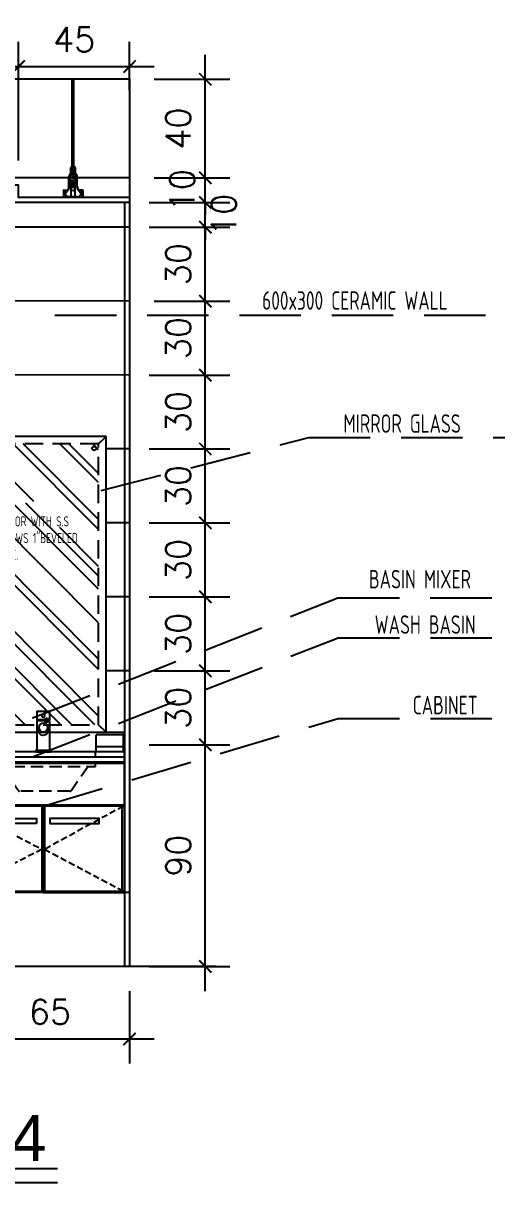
# Model space of a CAD drawing. Header units: centimetres. Extents: x -1797 to 2001, y -8788 to 1856.
# Drawn here: x -758.8 to -563.1, y -8771.3 to -8300.8 of the extents above; entities that cross this region are included whole.
import ezdxf
from ezdxf.xclip import XClip

# ---------------------------------------------------------------- set-up
doc = ezdxf.new("R2010")
doc.units = ezdxf.units.CM
doc.header["$LTSCALE"] = 100
doc.header["$MEASUREMENT"] = 0
doc.header["$XCLIPFRAME"] = 0
doc.header["$PDMODE"] = 35
doc.linetypes.add('HIDDEN', pattern=[0.375, 0.25, -0.125])
doc.linetypes.add('HIDDEN2', pattern=[0.1875, 0.125, -0.0625])
for name, color, linetype in [('CEILING', 161, 'Continuous'), ('CEILING HANGER', 8, 'Continuous'), ('DIM', 1, 'Continuous'), ('HATCH', 8, 'Continuous'), ('HIDDEN -03', 8, 'HIDDEN'), ('ID_Flooring_02', 127, 'Continuous'), ('ID_Furniture-Fixed_01', 141, 'Continuous'), ('IDT-13Light-Hidden', 1, 'HIDDEN'), ('IDT-TXT25', 3, 'Continuous'), ('TEXT', 3, 'Continuous'), ('Text-1', 3, 'Continuous'), ('WALL-01', 7, 'Continuous'), ('WALL-03', 2, 'Continuous'), ('WALL-04', 1, 'Continuous'), ('WALL-05', 8, 'Continuous')]:
    doc.layers.add(name, color=color, linetype=linetype)
doc.styles.add('ART', font='arial.ttf')
doc.styles.add('HB25Small', font='ARCHSTYL.SHX', dxfattribs={"width": 0.8, "height": 2.5})
doc.styles.add('ISO', font='isocp2.shx', dxfattribs={"width": 0.8})
doc.styles.add('ROMANS', font='romans')
doc.dimstyles.new('AS-17-100', dxfattribs={"dimtxt": 10, "dimasz": 5, "dimexe": 10, "dimexo": 10, "dimgap": 6, "dimtad": 1, "dimtoh": 1, "dimdec": 0, "dimdsep": 46, "dimtxsty": 'ROMANS', "dimblk1": 'ARCHTICK', "dimblk2": 'ARCHTICK', "dimsah": 1, "dimcen": 25, "dimdle": 10, "dimclrd": 1, "dimclre": 1, "dimclrt": 2, "dimadec": 0, "dimazin": 0, "dimtfac": 1, "dimtdec": 0, "dimtofl": 0, "dimtmove": 2, "dimatfit": 3, "dimldrblk": 'ARCHTICK', "dimfxl": 1, "dimtolj": 1, "dimtzin": 0, "dimarcsym": 0})
doc.dimstyles.new('DIM DET', dxfattribs={"dimtxt": 0.05, "dimasz": 0.025, "dimexe": 0.025, "dimexo": 0.025, "dimgap": 0.025, "dimtad": 1, "dimzin": 0, "dimdsep": 46, "dimtxsty": 'ISO', "dimblk": 'ARCHTICK', "dimcen": 0.1, "dimdle": 0.025, "dimclrd": 15, "dimclre": 15, "dimclrt": 2, "dimadec": 0, "dimazin": 0, "dimtfac": 1, "dimtmove": 2, "dimatfit": 0, "dimldrblk": 'ARCHTICK', "dimfxl": 0.17, "dimtzin": 1, "dimarcsym": 0})

# ---------------------------------------------------------------- blocks, each defined once
blk = doc.blocks.new('SUP')
at = {"layer": 'CEILING HANGER', "extrusion": (-6.56544e-09, 1.61575e-05, 1)}
for p, q in [((-555.86, -4415.29, 0.02), (-555.86, -4347.85, 0.02)), ((-555.25, -4415.29, 0.02), (-555.25, -4347.85, 0.02)), ((-556.44, -4415.38, 0.02), (-556.44, -4413.19, 0.02)), ((-554.61, -4415.38, 0.02), (-554.61, -4413.19, 0.02)), ((-557.24, -4420.73, 0.02), (-557.24, -4417, 0.02)), ((-556.44, -4422.11, 0.02), (-556.44, -4415.38, 0.02)), ((-556.34, -4415.29, 0.02), (-554.71, -4415.29, 0.02)), ((-555.86, -4414.67, 0.02), (-555.86, -4414.7, 0.02)), ((-555.86, -4414.7, 0.02), (-555.84, -4414.74, 0.02)), ((-555.84, -4414.74, 0.02), (-555.82, -4414.77, 0.02)), ((-555.82, -4414.77, 0.02), (-555.79, -4414.79, 0.02)), ((-555.79, -4414.79, 0.02), (-555.75, -4414.82, 0.02)), ((-555.75, -4414.82, 0.02), (-555.71, -4414.84, 0.02)), ((-555.71, -4414.84, 0.02), (-555.66, -4414.85, 0.02)), ((-555.66, -4414.85, 0.02), (-555.61, -4414.86, 0.02)), ((-555.61, -4414.86, 0.02), (-555.56, -4414.86, 0.02)), ((-555.56, -4414.86, 0.02), (-555.5, -4414.86, 0.02)), ((-555.5, -4414.86, 0.02), (-555.45, -4414.85, 0.02)), ((-555.45, -4414.85, 0.02), (-555.4, -4414.84, 0.02)), ((-555.4, -4414.84, 0.02), (-555.36, -4414.82, 0.02)), ((-555.36, -4414.82, 0.02), (-555.32, -4414.79, 0.02)), ((-555.32, -4414.79, 0.02), (-555.29, -4414.77, 0.02)), ((-555.29, -4414.77, 0.02), (-555.27, -4414.74, 0.02)), ((-555.27, -4414.74, 0.02), (-555.26, -4414.7, 0.02)), ((-555.26, -4414.7, 0.02), (-555.25, -4414.67, 0.02)), ((-554.61, -4422.1, 0.02), (-554.61, -4415.38, 0.02)), ((-553.82, -4420.73, 0.02), (-553.82, -4417, 0.02)), ((-559.5, -4422.53, 0.02), (-559.5, -4426.15, 0.02)), ((-559.37, -4422.53, 0.02), (-559.37, -4426.15, 0.02)), ((-559.25, -4422.29, 0.02), (-557.67, -4422.29, 0.02)), ((-559.25, -4422.41, 0.02), (-557.74, -4422.41, 0.02)), ((-554.61, -4419.5, 0.02), (-556.44, -4419.5, 0.02)), ((-556.35, -4425.11, 0.02), (-556.35, -4421.21, 0.02)), ((-556.29, -4421.21, 0.02), (-556.35, -4421.21, 0.02)), ((-556.23, -4421.14, 0.02), (-556.23, -4420.6, 0.02)), ((-554.89, -4420.53, 0.02), (-556.17, -4420.53, 0.02)), ((-555.24, -4420.02, 0.02), (-555.82, -4420.02, 0.02)), ((-555.24, -4420.27, 0.02), (-555.82, -4420.27, 0.02)), ((-555.74, -4421.21, 0.02), (-555.77, -4420.78, 0.02)), ((-555.28, -4420.78, 0.02), (-555.77, -4420.78, 0.02)), ((-555.74, -4421.21, 0.02), (-555.31, -4421.21, 0.02)), ((-555.31, -4421.21, 0.02), (-555.28, -4420.78, 0.02)), ((-554.83, -4421.14, 0.02), (-554.83, -4420.6, 0.02)), ((-554.71, -4421.21, 0.02), (-554.77, -4421.21, 0.02)), ((-554.71, -4425.11, 0.02), (-554.71, -4421.21, 0.02)), ((-551.81, -4422.29, 0.02), (-553.39, -4422.29, 0.02)), ((-551.81, -4422.41, 0.02), (-553.32, -4422.41, 0.02)), ((-551.68, -4422.53, 0.02), (-551.68, -4426.15, 0.02)), ((-551.56, -4422.53, 0.02), (-551.56, -4426.15, 0.02)), ((-559.37, -4423.36, 0.02), (-559.5, -4423.36, 0.02)), ((-559.5, -4426.15, 0.02), (-559.5, -4427.62, 0.02)), ((-559.37, -4426.15, 0.02), (-559.37, -4427.62, 0.02)), ((-558.92, -4423.15, 0.02), (-558.92, -4423.41, 0.02)), ((-558.73, -4424.21, 0.02), (-558.9, -4423.57, 0.02)), ((-558.57, -4423.16, 0.02), (-558.6, -4423.08, 0.02)), ((-558.4, -4423.28, 0.02), (-558.4, -4423.28, 0.02)), ((-556.23, -4425.11, 0.02), (-557.55, -4425.11, 0.02)), ((-554.83, -4425.11, 0.02), (-556.23, -4425.11, 0.02)), ((-555.07, -4425.48, 0.02), (-555.99, -4425.48, 0.02)), ((-553.5, -4425.11, 0.02), (-554.83, -4425.11, 0.02)), ((-552.66, -4423.28, 0.02), (-552.66, -4423.28, 0.02)), ((-552.49, -4423.16, 0.02), (-552.46, -4423.08, 0.02)), ((-552.33, -4424.21, 0.02), (-552.15, -4423.57, 0.02)), ((-552.13, -4423.15, 0.02), (-552.13, -4423.41, 0.02)), ((-551.68, -4423.36, 0.02), (-551.56, -4423.36, 0.02)), ((-551.68, -4426.15, 0.02), (-551.68, -4427.62, 0.02)), ((-551.56, -4426.15, 0.02), (-551.56, -4427.62, 0.02)), ((-559.5, -4427.62, 0.02), (-559.37, -4427.62, 0.02)), ((-551.56, -4427.62, 0.02), (-551.68, -4427.62, 0.02))]:
    blk.add_line(p, q, dxfattribs=at)
at = {"layer": 'CEILING HANGER', "extrusion": (-6.56544e-09, 1.61575e-05, 1), "const_width": 0.244, "elevation": -0.07}
blk.add_lwpolyline([(-558.58, -4423.04, 1), (-559.07, -4423.04), (-559.07, -4423.22, 0.267949), (-558.99, -4423.35, -0.57735), (-558.99, -4423.61, 0.267949), (-559.07, -4423.75), (-559.07, -4424.04, 0.267949), (-558.99, -4424.17, -0.57735), (-558.99, -4424.43, 0.267949), (-559.07, -4424.56), (-559.07, -4424.85, 0.267949), (-558.99, -4424.98, -0.57735), (-558.99, -4425.25, 0.267949), (-559.07, -4425.38), (-559.07, -4425.7, 0.414214), (-558.92, -4425.85), (-558.23, -4425.85, 0.247529), (-558.1, -4425.78, -0.247529), (-557.98, -4425.72), (-557.55, -4425.72, -0.247529), (-557.43, -4425.78, 0.247529), (-557.3, -4425.85), (-555.79, -4425.85, 0.267949), (-555.66, -4425.77, -0.57735), (-555.4, -4425.77, 0.267949), (-555.26, -4425.85), (-553.76, -4425.85, 0.247529), (-553.63, -4425.78, -0.247529), (-553.51, -4425.72), (-553.08, -4425.72, -0.247529), (-552.95, -4425.78, 0.247529), (-552.83, -4425.85), (-552.14, -4425.85, 0.414214), (-551.99, -4425.7), (-551.99, -4425.38, 0.267949), (-552.07, -4425.25, -0.57735), (-552.07, -4424.98, 0.267949), (-551.99, -4424.85), (-551.99, -4424.56, 0.267949), (-552.07, -4424.43, -0.57735), (-552.07, -4424.17, 0.267949), (-551.99, -4424.04), (-551.99, -4423.75, 0.267949), (-552.07, -4423.61, -0.57735), (-552.07, -4423.35, 0.267949), (-551.99, -4423.22), (-551.99, -4423.04, 1), (-552.48, -4423.04)], format="xyb", dxfattribs=at)
at = {"layer": 'CEILING HANGER', "extrusion": (-6.56544e-09, 1.61575e-05, 1)}
for centre, radius in [((-555.53, -4417.24, -0.05), 0.342), ((-555.53, -4416.02, -0.05), 0.252), ((-555.53, -4418.46, -0.05), 0.252)]:
    blk.add_circle(centre, radius, dxfattribs=at)
for centre, radius, start, end in [((-555.53, -4414.15, -0.05), 1.33, 104.5031, 133.577), ((-555.53, -4414.15, -0.05), 1.33, 46.3713, 77.9165), ((-554.37, -4417.4, -0.05), 2.89, 132.9462, 171.8788), ((-556.68, -4417.4, -0.05), 2.89, 8.1212, 47.0538), ((-559.25, -4422.53, -0.05), 0.244, 90, 180), ((-559.25, -4422.53, -0.05), 0.122, 90, 180), ((-560.29, -4420.73, -0.05), 3.05, 315.5755, 360), ((-555.53, -4421.14, -0.05), 1.33, 226.423, 313.6287), ((-556.29, -4421.14, -0.05), 0.061, 270, 360), ((-556.17, -4420.6, -0.05), 0.061, 90, 180), ((-555.82, -4420.14, -0.05), 0.122, 90, 270), ((-555.24, -4420.14, -0.05), 0.122, 270, 90), ((-554.89, -4420.6, -0.05), 0.061, 360, 90), ((-554.77, -4421.14, -0.05), 0.061, 180, 270), ((-550.77, -4420.73, -0.05), 3.05, 180, 224.4246), ((-551.81, -4422.53, -0.05), 0.244, 360, 90), ((-551.81, -4422.53, -0.05), 0.122, 360, 90), ((-558.74, -4423.15, -0.05), 0.183, 102.9976, 180), ((-558.31, -4423.41, -0.05), 0.61, 180, 195), ((-557.47, -4423.62, -0.05), 1.37, 195, 270), ((-558.75, -4423.09, -0.05), 0.122, 77.0024, 102.9976), ((-558.77, -4423.15, -0.05), 0.183, 20, 77.0024), ((-558.4, -4423.1, -0.05), 0.183, 200, 270), ((-558.4, -4423.1, -0.05), 0.183, 270, 357.8496), ((-557.85, -4423.12, -0.05), 0.366, 135.5755, 177.8496), ((-555.99, -4425.11, -0.05), 0.366, 180, 270), ((-555.07, -4425.11, -0.05), 0.366, 270, 360), ((-553.58, -4423.62, -0.05), 1.37, 270, 345), ((-553.21, -4423.12, -0.05), 0.366, 2.1504, 44.4246), ((-552.66, -4423.1, -0.05), 0.183, 182.1504, 270), ((-552.66, -4423.1, -0.05), 0.183, 270, 340), ((-552.29, -4423.15, -0.05), 0.183, 102.9976, 160), ((-552.3, -4423.09, -0.05), 0.122, 77.0024, 102.9976), ((-552.32, -4423.15, -0.05), 0.183, 360, 77.0024), ((-552.74, -4423.41, -0.05), 0.61, 345, 360)]:
    blk.add_arc(centre, radius, start, end, dxfattribs=at)
blk = doc.blocks.new('FALSE CEILING')
at = {"xscale": -1}
for p in [(-1545.11, 4427.62, -0.02), (-1485.11, 4427.62, -0.02), (-1425.11, 4427.62, -0.02), (-1365.11, 4427.62, -0.02), (-1305.11, 4427.62, -0.02), (-1245.11, 4427.62, -0.02), (-1185.11, 4427.62, -0.02), (-1125.11, 4427.62, -0.02), (-1065.11, 4427.62, -0.02), (-1005.11, 4427.62, -0.02), (-945.11, 4427.62, -0.02), (-885.11, 4427.62, -0.02), (-825.11, 4427.62, -0.02), (-765.11, 4427.62, -0.02), (-705.11, 4427.62, -0.02), (-645.11, 4427.62, -0.02), (-585.11, 4427.62, -0.02), (-525.11, 4427.62, -0.02), (-465.11, 4427.62, -0.02), (-405.11, 4427.62, -0.02), (-345.11, 4427.62, -0.02), (-285.11, 4427.62, -0.02), (-225.11, 4427.62, -0.02), (-165.11, 4427.62, -0.02), (-105.11, 4427.62, -0.02), (-45.11, 4427.62, -0.02), (14.89, 4427.62, -0.02), (74.89, 4427.62, -0.02), (134.89, 4427.62, -0.02), (194.89, 4427.62, -0.02), (254.89, 4427.62, -0.02), (314.89, 4427.62, -0.02), (374.89, 4427.62, -0.02), (434.89, 4427.62, -0.02)]:
    blk.add_blockref('SUP', p, dxfattribs=at)
blk = doc.blocks.new('_ARCHTICK')
at = {"color": 0, "linetype": 'ByBlock', "const_width": 0.15}
blk.add_lwpolyline([(-0.5, -0.5), (0.5, 0.5)], dxfattribs=at)
blk = doc.blocks.new('*D771')
at = {"layer": 'Defpoints', "color": 0, "transparency": 16777216}
for p in [(-760.58, -8318.32), (-820.58, -8366.53, 0), (-760.58, -8366.53, 0)]:
    blk.add_point(p, dxfattribs=at)
at = {"layer": 'DIM', "color": 1, "lineweight": -2, "transparency": 16777216}
for p, q in [((-820.58, -8356.53), (-820.58, -8308.32)), ((-760.58, -8356.53), (-760.58, -8308.32)), ((-830.58, -8318.32), (-750.58, -8318.32))]:
    blk.add_line(p, q, dxfattribs=at)
at = {"layer": 'DIM', "color": 1, "lineweight": -2, "transparency": 16777216, "xscale": 5, "yscale": 5, "zscale": 5, "rotation": 180}
blk.add_blockref('_ARCHTICK', (-820.58, -8318.32), dxfattribs=at)
at = {"layer": 'DIM', "color": 1, "lineweight": -2, "transparency": 16777216, "xscale": 5, "yscale": 5, "zscale": 5}
blk.add_blockref('_ARCHTICK', (-760.58, -8318.32), dxfattribs=at)
at = {"layer": 'DIM', "color": 2, "transparency": 16777216, "insert": (-790.58, -8307.32), "char_height": 10, "attachment_point": 5, "style": 'ROMANS'}
blk.add_mtext('\\A1;60', dxfattribs=at)
blk = doc.blocks.new('*D772')
at = {"layer": 'Defpoints', "color": 0, "transparency": 16777216}
for p in [(-715.53, -8318.32), (-715.53, -8337.92, 0), (-760.58, -8366.53, 0)]:
    blk.add_point(p, dxfattribs=at)
at = {"layer": 'DIM', "color": 1, "lineweight": -2, "transparency": 16777216}
for p, q in [((-760.58, -8356.53), (-760.58, -8308.32)), ((-715.53, -8327.92), (-715.53, -8308.32)), ((-770.58, -8318.32), (-705.53, -8318.32))]:
    blk.add_line(p, q, dxfattribs=at)
at = {"layer": 'DIM', "color": 1, "lineweight": -2, "transparency": 16777216, "xscale": 5, "yscale": 5, "zscale": 5, "rotation": 180}
blk.add_blockref('_ARCHTICK', (-760.58, -8318.32), dxfattribs=at)
at = {"layer": 'DIM', "color": 1, "lineweight": -2, "transparency": 16777216, "xscale": 5, "yscale": 5, "zscale": 5}
blk.add_blockref('_ARCHTICK', (-715.53, -8318.32), dxfattribs=at)
at = {"layer": 'DIM', "color": 2, "transparency": 16777216, "insert": (-738.05, -8307.32), "char_height": 10, "attachment_point": 5, "style": 'ROMANS'}
blk.add_mtext('\\A1;45', dxfattribs=at)
blk = doc.blocks.new('*D773')
at = {"layer": 'Defpoints', "color": 0, "transparency": 16777216}
for p in [(-717.53, -8593.53), (-684.75, -8593.53), (-717.53, -8683.53)]:
    blk.add_point(p, dxfattribs=at)
at = {"layer": 'DIM', "color": 1, "lineweight": -2, "transparency": 16777216}
for p, q in [((-684.75, -8693.53), (-684.75, -8583.53)), ((-707.53, -8593.53), (-674.75, -8593.53)), ((-707.53, -8683.53), (-674.75, -8683.53))]:
    blk.add_line(p, q, dxfattribs=at)
at = {"layer": 'DIM', "color": 1, "lineweight": -2, "transparency": 16777216, "xscale": 5, "yscale": 5, "zscale": 5}
for p, rotation in [((-684.75, -8593.53), 90), ((-684.75, -8683.53), 270)]:
    blk.add_blockref('_ARCHTICK', p, dxfattribs=dict(at, rotation=rotation))
at = {"layer": 'DIM', "color": 2, "transparency": 16777216, "insert": (-695.75, -8638.53), "char_height": 10, "attachment_point": 5, "rotation": 90, "style": 'ROMANS'}
blk.add_mtext('\\A1;90', dxfattribs=at)
blk = doc.blocks.new('*D774')
at = {"layer": 'Defpoints', "color": 0, "transparency": 16777216}
for p in [(-715.53, -8563.53), (-684.75, -8563.53), (-717.53, -8593.53)]:
    blk.add_point(p, dxfattribs=at)
at = {"layer": 'DIM', "color": 1, "lineweight": -2, "transparency": 16777216}
for p, q in [((-684.75, -8603.53), (-684.75, -8553.53)), ((-705.53, -8563.53), (-674.75, -8563.53)), ((-707.53, -8593.53), (-674.75, -8593.53))]:
    blk.add_line(p, q, dxfattribs=at)
at = {"layer": 'DIM', "color": 1, "lineweight": -2, "transparency": 16777216, "xscale": 5, "yscale": 5, "zscale": 5}
for p, rotation in [((-684.75, -8563.53), 90), ((-684.75, -8593.53), 270)]:
    blk.add_blockref('_ARCHTICK', p, dxfattribs=dict(at, rotation=rotation))
at = {"layer": 'DIM', "color": 2, "transparency": 16777216, "insert": (-695.75, -8578.53), "char_height": 10, "attachment_point": 5, "rotation": 90, "style": 'ROMANS'}
blk.add_mtext('\\A1;30', dxfattribs=at)
blk = doc.blocks.new('*D775')
at = {"layer": 'Defpoints', "color": 0, "transparency": 16777216}
for p in [(-717.53, -8533.53), (-684.75, -8533.53), (-715.53, -8563.53)]:
    blk.add_point(p, dxfattribs=at)
at = {"layer": 'DIM', "color": 1, "lineweight": -2, "transparency": 16777216}
for p, q in [((-684.75, -8573.53), (-684.75, -8523.53)), ((-707.53, -8533.53), (-674.75, -8533.53)), ((-705.53, -8563.53), (-674.75, -8563.53))]:
    blk.add_line(p, q, dxfattribs=at)
at = {"layer": 'DIM', "color": 1, "lineweight": -2, "transparency": 16777216, "xscale": 5, "yscale": 5, "zscale": 5}
for p, rotation in [((-684.75, -8533.53), 90), ((-684.75, -8563.53), 270)]:
    blk.add_blockref('_ARCHTICK', p, dxfattribs=dict(at, rotation=rotation))
at = {"layer": 'DIM', "color": 2, "transparency": 16777216, "insert": (-695.75, -8548.53), "char_height": 10, "attachment_point": 5, "rotation": 90, "style": 'ROMANS'}
blk.add_mtext('\\A1;30', dxfattribs=at)
blk = doc.blocks.new('*D776')
at = {"layer": 'Defpoints', "color": 0, "transparency": 16777216}
for p in [(-717.53, -8503.53), (-684.75, -8503.53), (-717.53, -8533.53)]:
    blk.add_point(p, dxfattribs=at)
at = {"layer": 'DIM', "color": 1, "lineweight": -2, "transparency": 16777216}
for p, q in [((-684.75, -8543.53), (-684.75, -8493.53)), ((-707.53, -8503.53), (-674.75, -8503.53)), ((-707.53, -8533.53), (-674.75, -8533.53))]:
    blk.add_line(p, q, dxfattribs=at)
at = {"layer": 'DIM', "color": 1, "lineweight": -2, "transparency": 16777216, "xscale": 5, "yscale": 5, "zscale": 5}
for p, rotation in [((-684.75, -8503.53), 90), ((-684.75, -8533.53), 270)]:
    blk.add_blockref('_ARCHTICK', p, dxfattribs=dict(at, rotation=rotation))
at = {"layer": 'DIM', "color": 2, "transparency": 16777216, "insert": (-695.75, -8518.53), "char_height": 10, "attachment_point": 5, "rotation": 90, "style": 'ROMANS'}
blk.add_mtext('\\A1;30', dxfattribs=at)
blk = doc.blocks.new('*D777')
at = {"layer": 'Defpoints', "color": 0, "transparency": 16777216}
for p in [(-717.53, -8473.53), (-684.75, -8473.53), (-717.53, -8503.53)]:
    blk.add_point(p, dxfattribs=at)
at = {"layer": 'DIM', "color": 1, "lineweight": -2, "transparency": 16777216}
for p, q in [((-684.75, -8513.53), (-684.75, -8463.53)), ((-707.53, -8473.53), (-674.75, -8473.53)), ((-707.53, -8503.53), (-674.75, -8503.53))]:
    blk.add_line(p, q, dxfattribs=at)
at = {"layer": 'DIM', "color": 1, "lineweight": -2, "transparency": 16777216, "xscale": 5, "yscale": 5, "zscale": 5}
for p, rotation in [((-684.75, -8473.53), 90), ((-684.75, -8503.53), 270)]:
    blk.add_blockref('_ARCHTICK', p, dxfattribs=dict(at, rotation=rotation))
at = {"layer": 'DIM', "color": 2, "transparency": 16777216, "insert": (-695.75, -8488.53), "char_height": 10, "attachment_point": 5, "rotation": 90, "style": 'ROMANS'}
blk.add_mtext('\\A1;30', dxfattribs=at)
blk = doc.blocks.new('*D778')
at = {"layer": 'Defpoints', "color": 0, "transparency": 16777216}
for p in [(-717.53, -8443.53), (-684.75, -8443.53), (-717.53, -8473.53)]:
    blk.add_point(p, dxfattribs=at)
at = {"layer": 'DIM', "color": 1, "lineweight": -2, "transparency": 16777216}
for p, q in [((-684.75, -8483.53), (-684.75, -8433.53)), ((-707.53, -8443.53), (-674.75, -8443.53)), ((-707.53, -8473.53), (-674.75, -8473.53))]:
    blk.add_line(p, q, dxfattribs=at)
at = {"layer": 'DIM', "color": 1, "lineweight": -2, "transparency": 16777216, "xscale": 5, "yscale": 5, "zscale": 5}
for p, rotation in [((-684.75, -8443.53), 90), ((-684.75, -8473.53), 270)]:
    blk.add_blockref('_ARCHTICK', p, dxfattribs=dict(at, rotation=rotation))
at = {"layer": 'DIM', "color": 2, "transparency": 16777216, "insert": (-695.75, -8458.53), "char_height": 10, "attachment_point": 5, "rotation": 90, "style": 'ROMANS'}
blk.add_mtext('\\A1;30', dxfattribs=at)
blk = doc.blocks.new('*D779')
at = {"layer": 'Defpoints', "color": 0, "transparency": 16777216}
for p in [(-715.53, -8413.53), (-684.75, -8413.53), (-717.53, -8443.53)]:
    blk.add_point(p, dxfattribs=at)
at = {"layer": 'DIM', "color": 1, "lineweight": -2, "transparency": 16777216}
for p, q in [((-684.75, -8453.53), (-684.75, -8403.53)), ((-705.53, -8413.53), (-674.75, -8413.53)), ((-707.53, -8443.53), (-674.75, -8443.53))]:
    blk.add_line(p, q, dxfattribs=at)
at = {"layer": 'DIM', "color": 1, "lineweight": -2, "transparency": 16777216, "xscale": 5, "yscale": 5, "zscale": 5}
for p, rotation in [((-684.75, -8413.53), 90), ((-684.75, -8443.53), 270)]:
    blk.add_blockref('_ARCHTICK', p, dxfattribs=dict(at, rotation=rotation))
at = {"layer": 'DIM', "color": 2, "transparency": 16777216, "insert": (-695.75, -8428.53), "char_height": 10, "attachment_point": 5, "rotation": 90, "style": 'ROMANS'}
blk.add_mtext('\\A1;30', dxfattribs=at)
blk = doc.blocks.new('*D780')
at = {"layer": 'Defpoints', "color": 0, "transparency": 16777216}
for p in [(-717.53, -8383.53), (-684.75, -8383.53), (-715.53, -8413.53)]:
    blk.add_point(p, dxfattribs=at)
at = {"layer": 'DIM', "color": 1, "lineweight": -2, "transparency": 16777216}
for p, q in [((-684.75, -8423.53), (-684.75, -8373.53)), ((-707.53, -8383.53), (-674.75, -8383.53)), ((-705.53, -8413.53), (-674.75, -8413.53))]:
    blk.add_line(p, q, dxfattribs=at)
at = {"layer": 'DIM', "color": 1, "lineweight": -2, "transparency": 16777216, "xscale": 5, "yscale": 5, "zscale": 5}
for p, rotation in [((-684.75, -8383.53), 90), ((-684.75, -8413.53), 270)]:
    blk.add_blockref('_ARCHTICK', p, dxfattribs=dict(at, rotation=rotation))
at = {"layer": 'DIM', "color": 2, "transparency": 16777216, "insert": (-695.75, -8398.53), "char_height": 10, "attachment_point": 5, "rotation": 90, "style": 'ROMANS'}
blk.add_mtext('\\A1;30', dxfattribs=at)
blk = doc.blocks.new('*D781')
at = {"layer": 'Defpoints', "color": 0, "transparency": 16777216}
for p in [(-717.53, -8373.53), (-684.75, -8373.53), (-717.53, -8383.53)]:
    blk.add_point(p, dxfattribs=at)
at = {"layer": 'DIM', "color": 1, "lineweight": -2, "transparency": 16777216}
for p, q in [((-684.75, -8373.53), (-684.75, -8368.53)), ((-707.53, -8373.53), (-674.75, -8373.53)), ((-707.53, -8383.53), (-674.75, -8383.53)), ((-684.75, -8383.53), (-684.75, -8388.53))]:
    blk.add_line(p, q, dxfattribs=at)
at = {"layer": 'DIM', "color": 1, "lineweight": -2, "transparency": 16777216, "xscale": 5, "yscale": 5, "zscale": 5}
for p, rotation in [((-684.75, -8373.53), 270), ((-684.75, -8383.53), 90)]:
    blk.add_blockref('_ARCHTICK', p, dxfattribs=dict(at, rotation=rotation))
at = {"layer": 'DIM', "color": 2, "transparency": 16777216, "insert": (-677.26, -8378.53), "char_height": 10, "attachment_point": 5, "rotation": 90, "style": 'ROMANS'}
blk.add_mtext('\\A1;10', dxfattribs=at)
blk = doc.blocks.new('*D782')
at = {"layer": 'Defpoints', "color": 0, "transparency": 16777216}
for p in [(-715.53, -8363.53), (-684.75, -8363.53), (-717.53, -8373.53)]:
    blk.add_point(p, dxfattribs=at)
at = {"layer": 'DIM', "color": 1, "lineweight": -2, "transparency": 16777216}
for p, q in [((-684.75, -8363.53), (-684.75, -8358.53)), ((-705.53, -8363.53), (-674.75, -8363.53)), ((-707.53, -8373.53), (-674.75, -8373.53)), ((-684.75, -8373.53), (-684.75, -8378.53))]:
    blk.add_line(p, q, dxfattribs=at)
at = {"layer": 'DIM', "color": 1, "lineweight": -2, "transparency": 16777216, "xscale": 5, "yscale": 5, "zscale": 5}
for p, rotation in [((-684.75, -8363.53), 270), ((-684.75, -8373.53), 90)]:
    blk.add_blockref('_ARCHTICK', p, dxfattribs=dict(at, rotation=rotation))
at = {"layer": 'DIM', "color": 2, "transparency": 16777216, "insert": (-694.14, -8368.53), "char_height": 10, "attachment_point": 5, "rotation": 90, "style": 'ROMANS'}
blk.add_mtext('\\A1;10', dxfattribs=at)
blk = doc.blocks.new('*D783')
at = {"layer": 'Defpoints', "color": 0, "transparency": 16777216}
for p in [(-715.53, -8323.53), (-684.75, -8323.53), (-715.53, -8363.53)]:
    blk.add_point(p, dxfattribs=at)
at = {"layer": 'DIM', "color": 1, "lineweight": -2, "transparency": 16777216}
for p, q in [((-684.75, -8373.53), (-684.75, -8313.53)), ((-705.53, -8323.53), (-674.75, -8323.53)), ((-705.53, -8363.53), (-674.75, -8363.53))]:
    blk.add_line(p, q, dxfattribs=at)
at = {"layer": 'DIM', "color": 1, "lineweight": -2, "transparency": 16777216, "xscale": 5, "yscale": 5, "zscale": 5}
for p, rotation in [((-684.75, -8323.53), 90), ((-684.75, -8363.53), 270)]:
    blk.add_blockref('_ARCHTICK', p, dxfattribs=dict(at, rotation=rotation))
at = {"layer": 'DIM', "color": 2, "transparency": 16777216, "insert": (-695.75, -8343.53), "char_height": 10, "attachment_point": 5, "rotation": 90, "style": 'ROMANS'}
blk.add_mtext('\\A1;40', dxfattribs=at)
blk = doc.blocks.new('*D786')
at = {"layer": 'Defpoints', "color": 0, "transparency": 16777216}
for p in [(-780.24, -8683.46, 0), (-715.53, -8683.51), (-715.53, -8712.91)]:
    blk.add_point(p, dxfattribs=at)
at = {"layer": 'DIM', "color": 1, "lineweight": -2, "transparency": 16777216}
for p, q in [((-780.24, -8693.46), (-780.24, -8722.91)), ((-715.53, -8693.51), (-715.53, -8722.91)), ((-790.24, -8712.91), (-705.53, -8712.91))]:
    blk.add_line(p, q, dxfattribs=at)
at = {"layer": 'DIM', "color": 1, "lineweight": -2, "transparency": 16777216, "xscale": 5, "yscale": 5, "zscale": 5, "rotation": 180}
blk.add_blockref('_ARCHTICK', (-780.24, -8712.91), dxfattribs=at)
at = {"layer": 'DIM', "color": 1, "lineweight": -2, "transparency": 16777216, "xscale": 5, "yscale": 5, "zscale": 5}
blk.add_blockref('_ARCHTICK', (-715.53, -8712.91), dxfattribs=at)
at = {"layer": 'DIM', "color": 2, "transparency": 16777216, "insert": (-747.88, -8701.91), "char_height": 10, "attachment_point": 5, "style": 'ROMANS'}
blk.add_mtext('\\A1;65', dxfattribs=at)
blk = doc.blocks.new('wbmixer')
at = {"layer": 'ID_Furniture-Fixed_01'}
for p, q in [((-18.1, 98.2), (-18.1, 84.4)), ((18.1, 98.2), (18.1, 84.4))]:
    blk.add_line(p, q, dxfattribs=at)
for points in [[(-26.7, 162.7), (26.7, 162.7), (26.7, 130.3), (-26.7, 130.3)], [(-26.7, 125.8), (26.7, 125.8), (26.7, 4.7), (-26.7, 4.7)], [(-30.6, 4.7), (30.6, 4.7), (30.6, 0), (-30.6, 0)]]:
    blk.add_lwpolyline(points, close=True, dxfattribs=at)
for centre, radius in [((0, 146.5), 6.75), ((0, 98.2), 18.1)]:
    blk.add_circle(centre, radius, dxfattribs=at)
blk.add_arc((0, 84.4), 18.1, 157.5182, 0, dxfattribs=at)
blk = doc.blocks.new('MI_MAID')
at = {"layer": 'HATCH'}
h = blk.add_hatch(dxfattribs=at)
h.set_pattern_fill('AR-RROOF', color=256, scale=20, angle=45, style=0)
h.set_pattern_definition([(135, (-411.061, -7009.09), (-16.9706, 45.2548), [300, -40, 100, -20]), (135, (-422.8, -6983.21), (32.9512, 4.667), [60, -6.6, 120, -15]), (135, (-406.111, -6989.998), (-64.0639, 83.01434), [160, -28, 80, -20])])
h.paths.add_polyline_path([(-154.25, -6895.09), (-109.25, -6895.09), (-109.25, -7009.09), (-154.25, -7009.09)])
at = {"layer": 'HIDDEN -03'}
for p, q in [((-154.25, -6895.09, 0), (-157.25, -6892.09, 0)), ((-109.25, -6895.09, 0), (-106.25, -6892.09, 0)), ((-154.25, -7009.09, 0), (-157.25, -7012.09, 0)), ((-109.25, -7009.09, 0), (-106.25, -7012.09, 0))]:
    blk.add_line(p, q, dxfattribs=at)
at = {"layer": 'HIDDEN -03', "linetype": 'HIDDEN2', "ltscale": 0.6, "elevation": 0}
blk.add_lwpolyline([(-109.25, -6895.09), (-154.25, -6895.09), (-154.25, -7009.09), (-109.25, -7009.09)], close=True, dxfattribs=at)
at = {"layer": 'HIDDEN -03', "linetype": 'HIDDEN2', "ltscale": 0.4, "elevation": 0}
blk.add_lwpolyline([(-151.75, -7024.11), (-151.75, -7026.01), (-110.55, -7025.99), (-110.55, -7024.09)], dxfattribs=at)
blk.add_lwpolyline([(-113.55, -7025.99), (-120.34, -7035.69, -0.244735), (-120.91, -7035.99), (-141.38, -7036.01, -0.244735), (-141.96, -7035.71), (-148.75, -7026.01)], format="xyb", dxfattribs=at)
at = {"layer": 'HIDDEN -03', "ltscale": 0.1}
for points in [[(-165.71, -7042.09), (-132.25, -7059.59), (-165.71, -7076.59)], [(-99.2, -7042.09), (-131.25, -7059.59), (-99.2, -7076.59)]]:
    blk.add_lwpolyline(points, dxfattribs=at)
at = {"layer": 'ID_Furniture-Fixed_01'}
for p, q in [((-166.71, -7012.09), (-98.7, -7012.09)), ((-166.71, -7012.09), (-166.71, -7041.5)), ((-110.3, -7020.01), (-110.3, -7013.17)), ((-99.2, -7013.17), (-110.3, -7013.17)), ((-99.2, -7020.01), (-99.2, -7013.17)), ((-98.7, -7041.5, 0), (-98.7, -7012.09)), ((-99.2, -7018.01), (-110.3, -7018.01)), ((-99.2, -7020.01), (-110.3, -7020.01)), ((-166.71, -7022.09), (-98.7, -7022.09)), ((-166.71, -7024.09), (-98.7, -7024.09)), ((-166.71, -7024.59), (-98.7, -7024.59)), ((-166.71, -7041.5), (-166.75, -7077.1, 0)), ((-166.71, -7041.5), (-98.7, -7041.5, 0)), ((-131.75, -7041.5, 0), (-131.75, -7077.09, 0)), ((-98.7, -7077.09, 0), (-166.71, -7077.09))]:
    blk.add_line(p, q, dxfattribs=at)
at = {"layer": 'ID_Furniture-Fixed_01', "elevation": 0}
blk.add_lwpolyline([(-106.25, -6892.09), (-157.25, -6892.09), (-157.25, -7012.09), (-106.25, -7012.09)], close=True, dxfattribs=at)
blk.add_lwpolyline([(-110.55, -7022.09), (-110.55, -7019.99), (-151.75, -7020.01), (-151.75, -7022.11)], dxfattribs=at)
at = {"layer": 'ID_Furniture-Fixed_01'}
for points in [[(-132.25, -7042.09), (-165.71, -7042.09), (-165.71, -7076.59), (-132.25, -7076.59)], [(-99.7, -7042.09), (-131.25, -7042.09), (-131.25, -7076.59), (-99.7, -7076.59)]]:
    blk.add_lwpolyline(points, close=True, dxfattribs=at)
blk.add_lwpolyline([(-131.75, -7042.09), (-131.75, -7077.09), (-98.7, -7077.09), (-98.7, -7041.5)], dxfattribs=at)
for centre in [(-152.41, -6896.93, 0), (-111.09, -6896.93, 0), (-152.41, -7007.25, 0), (-130.42, -7007.25, 0)]:
    blk.add_circle(centre, 0.837, dxfattribs=at)
at = {"layer": 'WALL-05'}
for points in [[(-134.46, -7049.09), (-154.46, -7049.09), (-154.46, -7047.09), (-134.46, -7047.09)], [(-129.03, -7049.09), (-109.03, -7049.09), (-109.03, -7047.09), (-129.03, -7047.09)]]:
    blk.add_lwpolyline(points, close=True, dxfattribs=at)
at = {"layer": 'IDT-13Light-Hidden', "xscale": -0.1000000000203727, "yscale": 0.1000000000203727, "zscale": 0.1000000000203727}
blk.add_blockref('wbmixer', (-131.75, -7019.99, 0), dxfattribs=at)
at = {"layer": 'IDT-TXT25', "insert": (-151.51, -6924.49, 0), "char_height": 4.0766, "width": 43.3702, "attachment_point": 1, "style": 'HB25Small'}
blk.add_mtext('MIRROR WITH S.S SCREWS 1"BEVELED EDGE.', dxfattribs=at)

msp = doc.modelspace()

# ---------------------------------------------------------------- linework, layer by layer
at = {"layer": 'CEILING', "elevation": 0}
for points in [[(-715.53, -8371.53), (-760.58, -8371.53), (-760.58, -8366.53), (-820.58, -8366.53), (-820.58, -8371.53), (-950.58, -8371.14)], [(-715.53, -8373.53), (-762.58, -8373.53), (-762.58, -8368.53), (-818.58, -8368.53), (-818.58, -8373.53), (-950.58, -8373.15)]]:
    msp.add_lwpolyline(points, dxfattribs=at)
at = {"layer": 'ID_Flooring_02'}
for p, q in [((-715.53, -8363.53), (-950.58, -8363.28, 0)), ((-715.53, -8383.53), (-950.58, -8383.28, 0)), ((-715.53, -8413.53), (-950.58, -8413.29)), ((-715.53, -8443.53), (-950.58, -8443.29)), ((-715.53, -8473.53), (-725.08, -8473.52)), ((-715.53, -8503.53), (-725.08, -8503.52)), ((-715.53, -8533.53), (-725.08, -8533.52)), ((-715.53, -8563.53), (-725.08, -8563.52)), ((-715.53, -8653.53), (-806.97, -8653.44))]:
    msp.add_line(p, q, dxfattribs=at)
at = {"layer": 'WALL-01'}
for p, q in [((-715.53, -8323.53), (-950.58, -8323.53, 0)), ((-715.53, -8323.53), (-715.53, -8683.53)), ((-680.3, -8683.53), (-991.86, -8683.33))]:
    msp.add_line(p, q, dxfattribs=at)
at = {"layer": 'WALL-03'}
for p, q in [((-744.76, -8765.63, 0), (-917.24, -8765.63, 0)), ((-744.76, -8771.28, 0), (-917.24, -8771.28, 0))]:
    msp.add_line(p, q, dxfattribs=at)
at = {"layer": 'WALL-04'}
msp.add_line((-717.53, -8373.53), (-717.53, -8683.53), dxfattribs=at)

# ---------------------------------------------------------------- block references
at = {"layer": 'CEILING HANGER'}
ref = msp.add_blockref('FALSE CEILING', (-468.04, -8373.78, 0), dxfattribs=dict(at, xscale=-1))
XClip(ref).set_block_clipping_path([(238.0841531689, 2.2373224937), (312.3152302601, 50.248760368)])
at = {"layer": 'DIM'}
msp.add_blockref('MI_MAID', (-618.83, -1576.37, 0), dxfattribs=at)

# ---------------------------------------------------------------- texts
at = {"layer": 'TEXT', "style": 'ART'}
msp.add_text('ELEVATION 4', height=18.6386, dxfattribs=at).set_placement((-917.14, -8762.42, 0))
at = {"layer": 'Text-1', "color": 3, "style": 'HB25Small', "width": 0.8}
for s, p in [('600x300 CERAMIC WALL', (-661.67, -8417.03)), ('MIRROR GLASS', (-628.63, -8466.96, 40.2)), ('BASIN MIXER', (-618.28, -8530.12)), ('WASH BASIN', (-615.97, -8548.52)), ('CABINET', (-600.48, -8581.19))]:
    msp.add_text(s, height=7.5, dxfattribs=at).set_placement(p)

# ---------------------------------------------------------------- dimensions: what is measured, and where the dimension line sits
at = {"layer": 'DIM'}
for base, p1, p2, picture, middle in [((-760.58, -8318.32), (-820.58, -8366.53, 0), (-760.58, -8366.53, 0), '*D771', (-790.58, -8307.32)), ((-715.53, -8318.32), (-760.58, -8366.53, 0), (-715.53, -8337.92, 0), '*D772', (-738.05, -8307.32)), ((-715.53, -8712.91), (-780.24, -8683.46, 0), (-715.53, -8683.51), '*D786', (-747.88, -8701.91))]:
    dim = msp.add_linear_dim(base=base, p1=p1, p2=p2, dimstyle='AS-17-100', dxfattribs=at)
    dim.commit()
    dim.dimension.update_dxf_attribs({"geometry": picture, "text_midpoint": middle})
for base, p1, p2, picture, middle in [((-684.75, -8323.53), (-715.53, -8363.53), (-715.53, -8323.53), '*D783', (-695.75, -8343.53)), ((-684.75, -8383.53), (-715.53, -8413.53), (-717.53, -8383.53), '*D780', (-695.75, -8398.53)), ((-684.75, -8413.53), (-717.53, -8443.53), (-715.53, -8413.53), '*D779', (-695.75, -8428.53)), ((-684.75, -8443.53), (-717.53, -8473.53), (-717.53, -8443.53), '*D778', (-695.75, -8458.53)), ((-684.75, -8473.53), (-717.53, -8503.53), (-717.53, -8473.53), '*D777', (-695.75, -8488.53)), ((-684.75, -8503.53), (-717.53, -8533.53), (-717.53, -8503.53), '*D776', (-695.75, -8518.53)), ((-684.75, -8533.53), (-715.53, -8563.53), (-717.53, -8533.53), '*D775', (-695.75, -8548.53)), ((-684.75, -8563.53), (-717.53, -8593.53), (-715.53, -8563.53), '*D774', (-695.75, -8578.53)), ((-684.75, -8593.53), (-717.53, -8683.53), (-717.53, -8593.53), '*D773', (-695.75, -8638.53))]:
    dim = msp.add_linear_dim(base=base, p1=p1, p2=p2, angle=90, dimstyle='AS-17-100', dxfattribs=at)
    dim.commit()
    dim.dimension.update_dxf_attribs({"geometry": picture, "text_midpoint": middle})
for base, p1, p2, picture, middle in [((-684.75, -8363.53), (-717.53, -8373.53), (-715.53, -8363.53), '*D782', (-694.14, -8368.53)), ((-684.75, -8373.53), (-717.53, -8383.53), (-717.53, -8373.53), '*D781', (-677.26, -8378.53))]:
    dim = msp.add_linear_dim(base=base, p1=p1, p2=p2, angle=90, dimstyle='AS-17-100', dxfattribs=at)
    dim.commit()
    dim.dimension.update_dxf_attribs({"geometry": picture, "text_midpoint": middle, "dimtype": 160})

# ---------------------------------------------------------------- leaders
at = {"layer": 'HIDDEN -03'}
for points in [[(-745.9, -8419.18), (-563.08, -8419.18)], [(-727.03, -8490.41), (-642.76, -8468.85), (-563.08, -8468.85)], [(-754.91, -8582.64), (-630.9, -8533.98), (-563.08, -8533.98)], [(-754.91, -8598.46), (-630.84, -8550.14), (-563.27, -8550.14)], [(-750.58, -8618.46), (-630.84, -8582.82), (-563.27, -8582.82)]]:
    msp.add_leader(points, dimstyle='DIM DET', override={"dimasz": 0.04, "dimtad": 0, "dimclrd": 251, "dimldrblk": 'Dot', "dimfxl": 0.1}, dxfattribs=at)

doc.saveas('drawing.dxf')
